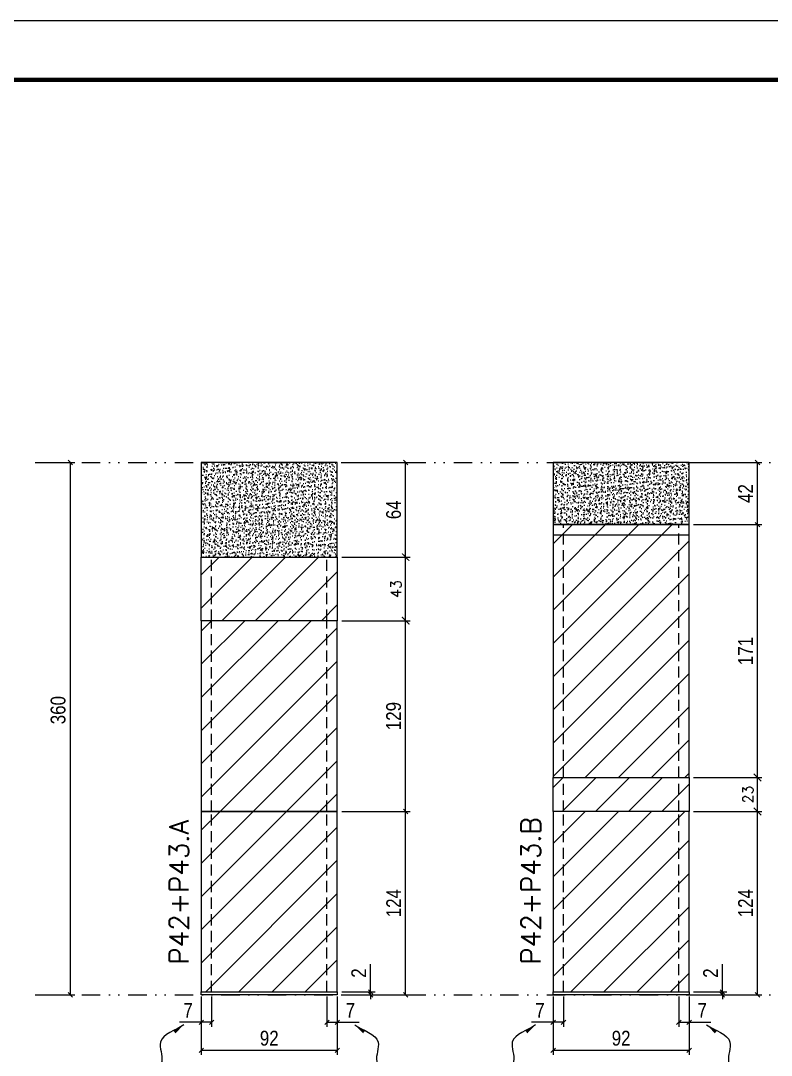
# Model space of a CAD drawing. Extents: x 2949 to 9203, y -16089 to 12527.
# Drawn here: x 6608 to 7116, y 8381 to 9081 of the extents above; entities that cross this region are included whole.
import ezdxf

# ---------------------------------------------------------------- set-up
doc = ezdxf.new("R2010")
doc.units = 0
for name, pattern in [('DASHED', [0.75, 0.5, -0.25]), ('DIVIDE2', [0.625, 0.25, -0.125, 0, -0.125, 0, -0.125]), ('HIDDEN', [0.375, 0.25, -0.125])]:
    doc.linetypes.add(name, pattern=pattern)
for name, color, linetype in [('COTA', 241, 'Continuous'), ('cotas', 4, 'Continuous'), ('Nível', 160, 'Continuous'), ('Painéis', 200, 'Continuous'), ('SARR_2.2x7', 40, 'Continuous'), ('Sarrafo de Pressão', 42, 'HIDDEN')]:
    doc.layers.add(name, color=color, linetype=linetype)
for name, color, linetype, lineweight in [('Folhas', 255, 'Continuous', 9), ('Hachura', 251, 'Continuous', 9), ('SARRAFO DE PRESSAO', 251, 'DASHED', 9), ('Texto Seção', 7, 'Continuous', 15)]:
    doc.layers.add(name, color=color, linetype=linetype, lineweight=lineweight)
doc.styles.add('COTA TECNICA', font='techl___.ttf', dxfattribs={"height": 10})
doc.styles.add('COTA TECNICA-50', font='techl___.ttf', dxfattribs={"height": 10})
doc.styles.add('REGUA-120', font='ROMANS.shx', dxfattribs={"height": 15})
doc.styles.add('ROMANS', font='romans.shx')
doc.styles.get("Standard").update_dxf_attribs({"font": 'arial.ttf'})
doc.dimstyles.new('COTA PAINEL-50', dxfattribs={"dimtxt": 10, "dimasz": 3, "dimexe": 3, "dimexo": 3, "dimgap": 3, "dimtad": 1, "dimdec": 1, "dimzin": 12, "dimdsep": 46, "dimtxsty": 'COTA TECNICA-50', "dimblk1": 'OBLIQUE', "dimblk2": 'OBLIQUE', "dimsah": 1, "dimcen": 0.9, "dimclrd": 4, "dimclre": 4, "dimclrt": 240, "dimadec": 1, "dimazin": 3, "dimtfac": 1, "dimtdec": 1, "dimtmove": 0, "dimatfit": 3, "dimfxl": 1, "dimtolj": 1, "dimtzin": 12, "dimarcsym": 0})
doc.dimstyles.new('Cota Paínel', dxfattribs={"dimtxt": 7, "dimasz": 5, "dimexe": 3, "dimexo": 3, "dimgap": 3, "dimtad": 1, "dimdec": 1, "dimzin": 12, "dimdsep": 46, "dimtxsty": 'ROMANS', "dimblk": 'ARCHTICK', "dimcen": 0, "dimclrd": 4, "dimclre": 4, "dimclrt": 1, "dimadec": 1, "dimazin": 3, "dimtfac": 1, "dimtdec": 1, "dimtmove": 0, "dimatfit": 3, "dimldrblk": 'OBLIQUE', "dimfxl": 1, "dimtolj": 1, "dimtzin": 12, "dimarcsym": 0})
doc.dimstyles.new('PAINEL', dxfattribs={"dimtxt": 10, "dimasz": 3, "dimexe": 3, "dimexo": 3, "dimgap": 3, "dimtad": 1, "dimdec": 1, "dimzin": 12, "dimdsep": 46, "dimtxsty": 'COTA TECNICA', "dimblk1": 'OBLIQUE', "dimblk2": 'OBLIQUE', "dimsah": 1, "dimcen": 0.9, "dimclrd": 4, "dimclre": 4, "dimclrt": 240, "dimadec": 1, "dimazin": 3, "dimtfac": 1, "dimtdec": 1, "dimtmove": 0, "dimatfit": 3, "dimfxl": 1, "dimtolj": 1, "dimtzin": 12, "dimarcsym": 0})
doc.dimstyles.get("Standard").update_dxf_attribs({"dimtxt": 0.18, "dimasz": 0.18, "dimexe": 0.18, "dimexo": 0.0625, "dimgap": 0.09, "dimtad": 0, "dimtih": 1, "dimtoh": 1, "dimdec": 4, "dimzin": 0, "dimdsep": 46, "dimtxsty": 'Standard', "dimcen": 0.09, "dimadec": 0, "dimazin": 0, "dimtfac": 1, "dimtdec": 4, "dimtofl": 0, "dimtmove": 0, "dimatfit": 3, "dimfxl": 1, "dimtolj": 1, "dimtzin": 0, "dimarcsym": 0})
pattern_1 = [(45, (-126060.691, -22713.47), (-11.2253202, 11.2253202), [])]

# ---------------------------------------------------------------- blocks, each defined once
blk = doc.blocks.new('9999999999')
at = {"layer": 'Folhas'}
blk.add_lwpolyline([(98138.98, 34190.21), (99623.98, 34190.21), (99623.98, 35240.21), (98138.98, 35240.21)], close=True, dxfattribs=at)
at = {"layer": 'Folhas', "color": 30, "const_width": 3}
blk.add_lwpolyline([(98213.98, 34230.21), (99583.98, 34230.21), (99583.98, 35200.21), (98213.98, 35200.21)], close=True, dxfattribs=at)
blk = doc.blocks.new('_Oblique')
at = {"color": 0, "linetype": 'ByBlock', "lineweight": -2}
blk.add_line((-0.5, -0.5), (0.5, 0.5), dxfattribs=at)
blk = doc.blocks.new('*D3553')
at = {"layer": 'cotas', "color": 4, "linetype": 'ByBlock', "lineweight": -2, "transparency": 16777216}
for p, q in [((6621.28, 8782.29), (6645, 8782.29)), ((6642, 8782.29), (6642, 8422.29)), ((6621.28, 8422.29), (6645, 8422.29))]:
    blk.add_line(p, q, dxfattribs=at)
at = {"layer": 'Defpoints', "color": 0, "linetype": 'ByBlock', "transparency": 16777216}
for p in [(6618.28, 8782.29), (6618.28, 8422.29), (6642, 8422.29)]:
    blk.add_point(p, dxfattribs=at)
at = {"layer": 'cotas', "color": 4, "linetype": 'ByBlock', "lineweight": -2, "transparency": 16777216, "xscale": 3, "yscale": 3, "zscale": 3}
for p, rotation in [((6642, 8782.29), 90), ((6642, 8422.29), 270)]:
    blk.add_blockref('_Oblique', p, dxfattribs=dict(at, rotation=rotation))
at = {"layer": 'cotas', "color": 240, "linetype": 'ByBlock', "transparency": 16777216, "insert": (6633.78, 8614.82), "char_height": 10, "attachment_point": 5, "rotation": 90, "style": 'COTA TECNICA'}
blk.add_mtext('\\A1;360', dxfattribs=at)
blk = doc.blocks.new('*D3539')
at = {"layer": 'COTA', "color": 4, "lineweight": -2, "transparency": 16777216}
for p, q in [((6730.58, 8421.29), (6730.58, 8381.84)), ((6822.58, 8421.29), (6822.58, 8381.84)), ((6730.58, 8384.84), (6822.58, 8384.84))]:
    blk.add_line(p, q, dxfattribs=at)
at = {"layer": 'Defpoints', "color": 0, "transparency": 16777216}
for p in [(6730.58, 8424.29), (6822.58, 8424.29), (6822.58, 8384.84)]:
    blk.add_point(p, dxfattribs=at)
at = {"layer": 'COTA', "color": 4, "lineweight": -2, "transparency": 16777216, "xscale": 3, "yscale": 3, "zscale": 3, "rotation": 180}
blk.add_blockref('_Oblique', (6730.58, 8384.84), dxfattribs=at)
at = {"layer": 'COTA', "color": 4, "lineweight": -2, "transparency": 16777216, "xscale": 3, "yscale": 3, "zscale": 3}
blk.add_blockref('_Oblique', (6822.58, 8384.84), dxfattribs=at)
at = {"layer": 'COTA', "color": 240, "transparency": 16777216, "insert": (6776.58, 8392.93), "char_height": 10, "attachment_point": 5, "style": 'COTA TECNICA'}
blk.add_mtext('\\A1;92', dxfattribs=at)
blk = doc.blocks.new('*D3540')
at = {"layer": 'COTA', "color": 4, "lineweight": -2, "transparency": 16777216}
for p, q in [((6825.58, 8782.29), (6871.82, 8782.29)), ((6868.82, 8718.29), (6868.82, 8782.29)), ((6825.58, 8718.29), (6871.82, 8718.29))]:
    blk.add_line(p, q, dxfattribs=at)
at = {"layer": 'Defpoints', "color": 0, "transparency": 16777216}
for p in [(6822.58, 8782.29), (6868.82, 8782.29), (6822.58, 8718.29)]:
    blk.add_point(p, dxfattribs=at)
at = {"layer": 'COTA', "color": 4, "lineweight": -2, "transparency": 16777216, "xscale": 3, "yscale": 3, "zscale": 3}
for p, rotation in [((6868.82, 8782.29), 90), ((6868.82, 8718.29), 270)]:
    blk.add_blockref('_Oblique', p, dxfattribs=dict(at, rotation=rotation))
at = {"layer": 'COTA', "color": 240, "transparency": 16777216, "insert": (6860.72, 8750.29), "char_height": 10, "attachment_point": 5, "rotation": 90, "style": 'COTA TECNICA'}
blk.add_mtext('\\A1;64', dxfattribs=at)
blk = doc.blocks.new('*D3541')
at = {"layer": 'COTA', "color": 4, "lineweight": -2, "transparency": 16777216}
for p, q in [((6730.58, 8419.29), (6730.58, 8400.78)), ((6737.58, 8421.29), (6737.58, 8400.78)), ((6730.58, 8403.78), (6715.85, 8403.78)), ((6737.58, 8403.78), (6730.58, 8403.78))]:
    blk.add_line(p, q, dxfattribs=at)
at = {"layer": 'Defpoints', "color": 0, "transparency": 16777216}
for p in [(6737.58, 8424.29), (6730.58, 8422.29), (6730.58, 8403.78)]:
    blk.add_point(p, dxfattribs=at)
at = {"layer": 'COTA', "color": 4, "lineweight": -2, "transparency": 16777216, "xscale": 3, "yscale": 3, "zscale": 3, "rotation": 180}
blk.add_blockref('_Oblique', (6730.58, 8403.78), dxfattribs=at)
at = {"layer": 'COTA', "color": 4, "lineweight": -2, "transparency": 16777216, "xscale": 3, "yscale": 3, "zscale": 3}
blk.add_blockref('_Oblique', (6737.58, 8403.78), dxfattribs=at)
at = {"layer": 'COTA', "color": 240, "transparency": 16777216, "insert": (6721.71, 8411.86), "char_height": 10, "attachment_point": 5, "style": 'COTA TECNICA-50'}
blk.add_mtext('\\A1;7', dxfattribs=at)
blk = doc.blocks.new('*D3542')
at = {"layer": 'COTA', "color": 4, "lineweight": -2, "transparency": 16777216}
for p, q in [((6815.58, 8421.29), (6815.58, 8400.78)), ((6822.58, 8419.29), (6822.58, 8400.78)), ((6815.58, 8403.78), (6822.58, 8403.78)), ((6822.58, 8403.78), (6837.31, 8403.78))]:
    blk.add_line(p, q, dxfattribs=at)
at = {"layer": 'Defpoints', "color": 0, "transparency": 16777216}
for p in [(6815.58, 8424.29), (6822.58, 8422.29), (6822.58, 8403.78)]:
    blk.add_point(p, dxfattribs=at)
at = {"layer": 'COTA', "color": 4, "lineweight": -2, "transparency": 16777216, "xscale": 3, "yscale": 3, "zscale": 3, "rotation": 180}
blk.add_blockref('_Oblique', (6815.58, 8403.78), dxfattribs=at)
at = {"layer": 'COTA', "color": 4, "lineweight": -2, "transparency": 16777216, "xscale": 3, "yscale": 3, "zscale": 3}
blk.add_blockref('_Oblique', (6822.58, 8403.78), dxfattribs=at)
at = {"layer": 'COTA', "color": 240, "transparency": 16777216, "insert": (6831.44, 8411.86), "char_height": 10, "attachment_point": 5, "style": 'COTA TECNICA-50'}
blk.add_mtext('\\A1;7', dxfattribs=at)
blk = doc.blocks.new('*D3543')
at = {"layer": 'COTA', "color": 4, "lineweight": -2, "transparency": 16777216}
for p, q in [((6825.58, 8546.29), (6871.82, 8546.29)), ((6868.82, 8422.29), (6868.82, 8546.29)), ((6825.58, 8422.29), (6871.82, 8422.29))]:
    blk.add_line(p, q, dxfattribs=at)
at = {"layer": 'Defpoints', "color": 0, "transparency": 16777216}
for p in [(6822.58, 8546.29), (6868.82, 8546.29), (6822.58, 8422.29)]:
    blk.add_point(p, dxfattribs=at)
at = {"layer": 'COTA', "color": 4, "lineweight": -2, "transparency": 16777216, "xscale": 3, "yscale": 3, "zscale": 3}
for p, rotation in [((6868.82, 8546.29), 90), ((6868.82, 8422.29), 270)]:
    blk.add_blockref('_Oblique', p, dxfattribs=dict(at, rotation=rotation))
at = {"layer": 'COTA', "color": 240, "transparency": 16777216, "insert": (6860.75, 8484.29), "char_height": 10, "attachment_point": 5, "rotation": 90, "style": 'COTA TECNICA-50'}
blk.add_mtext('\\A1;124', dxfattribs=at)
blk = doc.blocks.new('*D3544')
at = {"layer": 'COTA', "color": 4, "lineweight": -2, "transparency": 16777216}
for p, q in [((6845.11, 8424.29), (6845.11, 8443.09)), ((6825.58, 8424.29), (6848.11, 8424.29)), ((6845.11, 8422.29), (6845.11, 8424.29)), ((6825.58, 8422.29), (6848.11, 8422.29)), ((6845.11, 8422.29), (6845.11, 8419.29))]:
    blk.add_line(p, q, dxfattribs=at)
at = {"layer": 'Defpoints', "color": 0, "transparency": 16777216}
for p in [(6822.58, 8424.29), (6822.58, 8422.29), (6845.11, 8422.29)]:
    blk.add_point(p, dxfattribs=at)
at = {"layer": 'COTA', "color": 4, "lineweight": -2, "transparency": 16777216, "xscale": 3, "yscale": 3, "zscale": 3}
for p, rotation in [((6845.11, 8424.29), 270), ((6845.11, 8422.29), 90)]:
    blk.add_blockref('_Oblique', p, dxfattribs=dict(at, rotation=rotation))
at = {"layer": 'COTA', "color": 240, "transparency": 16777216, "insert": (6837.11, 8437.04), "char_height": 10, "attachment_point": 5, "rotation": 90, "style": 'COTA TECNICA-50'}
blk.add_mtext('\\A1;2', dxfattribs=at)
blk = doc.blocks.new('*D3560')
at = {"layer": 'COTA', "color": 4, "linetype": 'ByBlock', "lineweight": -2, "transparency": 16777216}
for p, q in [((6825.58, 8675.29), (6871.82, 8675.29)), ((6868.82, 8546.29), (6868.82, 8675.29)), ((6825.58, 8546.29), (6871.82, 8546.29))]:
    blk.add_line(p, q, dxfattribs=at)
at = {"layer": 'Defpoints', "color": 0, "linetype": 'ByBlock', "transparency": 16777216}
for p in [(6822.58, 8675.29), (6868.82, 8675.29), (6822.58, 8546.29)]:
    blk.add_point(p, dxfattribs=at)
at = {"layer": 'COTA', "color": 4, "linetype": 'ByBlock', "lineweight": -2, "transparency": 16777216, "xscale": 3, "yscale": 3, "zscale": 3}
for p, rotation in [((6868.82, 8675.29), 90), ((6868.82, 8546.29), 270)]:
    blk.add_blockref('_Oblique', p, dxfattribs=dict(at, rotation=rotation))
at = {"layer": 'COTA', "color": 240, "linetype": 'ByBlock', "transparency": 16777216, "insert": (6860.73, 8610.79), "char_height": 10, "attachment_point": 5, "rotation": 90, "style": 'COTA TECNICA'}
blk.add_mtext('\\A1;129', dxfattribs=at)
blk = doc.blocks.new('*D3545')
at = {"layer": 'COTA', "color": 4, "lineweight": -2, "transparency": 16777216}
for p, q in [((6968.59, 8421.29), (6968.59, 8381.84)), ((7060.59, 8421.29), (7060.59, 8381.84)), ((6968.59, 8384.84), (7060.59, 8384.84))]:
    blk.add_line(p, q, dxfattribs=at)
at = {"layer": 'Defpoints', "color": 0, "transparency": 16777216}
for p in [(6968.59, 8424.29), (7060.59, 8424.29), (7060.59, 8384.84)]:
    blk.add_point(p, dxfattribs=at)
at = {"layer": 'COTA', "color": 4, "lineweight": -2, "transparency": 16777216, "xscale": 3, "yscale": 3, "zscale": 3, "rotation": 180}
blk.add_blockref('_Oblique', (6968.59, 8384.84), dxfattribs=at)
at = {"layer": 'COTA', "color": 4, "lineweight": -2, "transparency": 16777216, "xscale": 3, "yscale": 3, "zscale": 3}
blk.add_blockref('_Oblique', (7060.59, 8384.84), dxfattribs=at)
at = {"layer": 'COTA', "color": 240, "transparency": 16777216, "insert": (7014.59, 8392.93), "char_height": 10, "attachment_point": 5, "style": 'COTA TECNICA'}
blk.add_mtext('\\A1;92', dxfattribs=at)
blk = doc.blocks.new('*D3546')
at = {"layer": 'COTA', "color": 4, "lineweight": -2, "transparency": 16777216}
for p, q in [((7063.59, 8782.29), (7109.83, 8782.29)), ((7106.83, 8740.29), (7106.83, 8782.29)), ((7063.59, 8740.29), (7109.83, 8740.29))]:
    blk.add_line(p, q, dxfattribs=at)
at = {"layer": 'Defpoints', "color": 0, "transparency": 16777216}
for p in [(7060.59, 8782.29), (7106.83, 8782.29), (7060.59, 8740.29)]:
    blk.add_point(p, dxfattribs=at)
at = {"layer": 'COTA', "color": 4, "lineweight": -2, "transparency": 16777216, "xscale": 3, "yscale": 3, "zscale": 3}
for p, rotation in [((7106.83, 8782.29), 90), ((7106.83, 8740.29), 270)]:
    blk.add_blockref('_Oblique', p, dxfattribs=dict(at, rotation=rotation))
at = {"layer": 'COTA', "color": 240, "transparency": 16777216, "insert": (7098.75, 8761.29), "char_height": 10, "attachment_point": 5, "rotation": 90, "style": 'COTA TECNICA'}
blk.add_mtext('\\A1;42', dxfattribs=at)
blk = doc.blocks.new('*D3547')
at = {"layer": 'COTA', "color": 4, "lineweight": -2, "transparency": 16777216}
for p, q in [((6968.59, 8419.29), (6968.59, 8400.78)), ((6975.59, 8421.29), (6975.59, 8400.78)), ((6968.59, 8403.78), (6953.86, 8403.78)), ((6975.59, 8403.78), (6968.59, 8403.78))]:
    blk.add_line(p, q, dxfattribs=at)
at = {"layer": 'Defpoints', "color": 0, "transparency": 16777216}
for p in [(6975.59, 8424.29), (6968.59, 8422.29), (6968.59, 8403.78)]:
    blk.add_point(p, dxfattribs=at)
at = {"layer": 'COTA', "color": 4, "lineweight": -2, "transparency": 16777216, "xscale": 3, "yscale": 3, "zscale": 3, "rotation": 180}
blk.add_blockref('_Oblique', (6968.59, 8403.78), dxfattribs=at)
at = {"layer": 'COTA', "color": 4, "lineweight": -2, "transparency": 16777216, "xscale": 3, "yscale": 3, "zscale": 3}
blk.add_blockref('_Oblique', (6975.59, 8403.78), dxfattribs=at)
at = {"layer": 'COTA', "color": 240, "transparency": 16777216, "insert": (6959.72, 8411.86), "char_height": 10, "attachment_point": 5, "style": 'COTA TECNICA-50'}
blk.add_mtext('\\A1;7', dxfattribs=at)
blk = doc.blocks.new('*D3548')
at = {"layer": 'COTA', "color": 4, "lineweight": -2, "transparency": 16777216}
for p, q in [((7053.59, 8421.29), (7053.59, 8400.78)), ((7060.59, 8419.29), (7060.59, 8400.78)), ((7053.59, 8403.78), (7060.59, 8403.78)), ((7060.59, 8403.78), (7075.32, 8403.78))]:
    blk.add_line(p, q, dxfattribs=at)
at = {"layer": 'Defpoints', "color": 0, "transparency": 16777216}
for p in [(7053.59, 8424.29), (7060.59, 8422.29), (7060.59, 8403.78)]:
    blk.add_point(p, dxfattribs=at)
at = {"layer": 'COTA', "color": 4, "lineweight": -2, "transparency": 16777216, "xscale": 3, "yscale": 3, "zscale": 3, "rotation": 180}
blk.add_blockref('_Oblique', (7053.59, 8403.78), dxfattribs=at)
at = {"layer": 'COTA', "color": 4, "lineweight": -2, "transparency": 16777216, "xscale": 3, "yscale": 3, "zscale": 3}
blk.add_blockref('_Oblique', (7060.59, 8403.78), dxfattribs=at)
at = {"layer": 'COTA', "color": 240, "transparency": 16777216, "insert": (7069.45, 8411.86), "char_height": 10, "attachment_point": 5, "style": 'COTA TECNICA-50'}
blk.add_mtext('\\A1;7', dxfattribs=at)
blk = doc.blocks.new('*D3549')
at = {"layer": 'COTA', "color": 4, "lineweight": -2, "transparency": 16777216}
for p, q in [((7063.59, 8546.29), (7109.83, 8546.29)), ((7106.83, 8422.29), (7106.83, 8546.29)), ((7063.59, 8422.29), (7109.83, 8422.29))]:
    blk.add_line(p, q, dxfattribs=at)
at = {"layer": 'Defpoints', "color": 0, "transparency": 16777216}
for p in [(7060.59, 8546.29), (7106.83, 8546.29), (7060.59, 8422.29)]:
    blk.add_point(p, dxfattribs=at)
at = {"layer": 'COTA', "color": 4, "lineweight": -2, "transparency": 16777216, "xscale": 3, "yscale": 3, "zscale": 3}
for p, rotation in [((7106.83, 8546.29), 90), ((7106.83, 8422.29), 270)]:
    blk.add_blockref('_Oblique', p, dxfattribs=dict(at, rotation=rotation))
at = {"layer": 'COTA', "color": 240, "transparency": 16777216, "insert": (7098.75, 8484.29), "char_height": 10, "attachment_point": 5, "rotation": 90, "style": 'COTA TECNICA-50'}
blk.add_mtext('\\A1;124', dxfattribs=at)
blk = doc.blocks.new('*D3550')
at = {"layer": 'COTA', "color": 4, "lineweight": -2, "transparency": 16777216}
for p, q in [((7083.11, 8424.29), (7083.11, 8443.09)), ((7063.59, 8424.29), (7086.11, 8424.29)), ((7083.11, 8422.29), (7083.11, 8424.29)), ((7063.59, 8422.29), (7086.11, 8422.29)), ((7083.11, 8422.29), (7083.11, 8419.29))]:
    blk.add_line(p, q, dxfattribs=at)
at = {"layer": 'Defpoints', "color": 0, "transparency": 16777216}
for p in [(7060.59, 8424.29), (7060.59, 8422.29), (7083.11, 8422.29)]:
    blk.add_point(p, dxfattribs=at)
at = {"layer": 'COTA', "color": 4, "lineweight": -2, "transparency": 16777216, "xscale": 3, "yscale": 3, "zscale": 3}
for p, rotation in [((7083.11, 8424.29), 270), ((7083.11, 8422.29), 90)]:
    blk.add_blockref('_Oblique', p, dxfattribs=dict(at, rotation=rotation))
at = {"layer": 'COTA', "color": 240, "transparency": 16777216, "insert": (7075.11, 8437.04), "char_height": 10, "attachment_point": 5, "rotation": 90, "style": 'COTA TECNICA-50'}
blk.add_mtext('\\A1;2', dxfattribs=at)
blk = doc.blocks.new('*D3561')
at = {"layer": 'COTA', "color": 4, "linetype": 'ByBlock', "lineweight": -2, "transparency": 16777216}
for p, q in [((7063.59, 8740.29), (7109.83, 8740.29)), ((7106.83, 8569.29), (7106.83, 8740.29)), ((7063.59, 8569.29), (7109.83, 8569.29))]:
    blk.add_line(p, q, dxfattribs=at)
at = {"layer": 'Defpoints', "color": 0, "linetype": 'ByBlock', "transparency": 16777216}
for p in [(7060.59, 8740.29), (7106.83, 8740.29), (7060.59, 8569.29)]:
    blk.add_point(p, dxfattribs=at)
at = {"layer": 'COTA', "color": 4, "linetype": 'ByBlock', "lineweight": -2, "transparency": 16777216, "xscale": 3, "yscale": 3, "zscale": 3}
for p, rotation in [((7106.83, 8740.29), 90), ((7106.83, 8569.29), 270)]:
    blk.add_blockref('_Oblique', p, dxfattribs=dict(at, rotation=rotation))
at = {"layer": 'COTA', "color": 240, "linetype": 'ByBlock', "transparency": 16777216, "insert": (7098.75, 8654.79), "char_height": 10, "attachment_point": 5, "rotation": 90, "style": 'COTA TECNICA'}
blk.add_mtext('\\A1;171', dxfattribs=at)
blk = doc.blocks.new('_ArchTick')
at = {"color": 0, "linetype": 'ByBlock', "const_width": 0.15}
blk.add_lwpolyline([(-0.5, -0.5), (0.5, 0.5)], dxfattribs=at)
blk = doc.blocks.new('*D3562')
at = {"layer": 'COTA', "color": 4, "lineweight": -2, "transparency": 16777216}
for p, q in [((6825.58, 8718.29), (6871.82, 8718.29)), ((6868.82, 8675.29), (6868.82, 8718.29)), ((6825.58, 8675.29), (6871.82, 8675.29))]:
    blk.add_line(p, q, dxfattribs=at)
at = {"layer": 'Defpoints', "color": 0, "transparency": 16777216}
for p in [(6822.58, 8718.29), (6868.82, 8718.29), (6822.58, 8675.29)]:
    blk.add_point(p, dxfattribs=at)
at = {"layer": 'COTA', "color": 4, "lineweight": -2, "transparency": 16777216, "xscale": 5, "yscale": 5, "zscale": 5}
for p, rotation in [((6868.82, 8718.29), 90), ((6868.82, 8675.29), 270)]:
    blk.add_blockref('_ArchTick', p, dxfattribs=dict(at, rotation=rotation))
at = {"layer": 'COTA', "color": 1, "transparency": 16777216, "insert": (6862.32, 8696.79), "char_height": 7, "attachment_point": 5, "rotation": 90, "style": 'ROMANS'}
blk.add_mtext('\\A1;43', dxfattribs=at)
blk = doc.blocks.new('*D3551')
at = {"layer": 'COTA', "color": 4, "lineweight": -2, "transparency": 16777216}
for p, q in [((7063.59, 8569.29), (7109.83, 8569.29)), ((7106.83, 8546.29), (7106.83, 8569.29)), ((7063.59, 8546.29), (7109.83, 8546.29))]:
    blk.add_line(p, q, dxfattribs=at)
at = {"layer": 'Defpoints', "color": 0, "transparency": 16777216}
for p in [(7060.59, 8569.29), (7106.83, 8569.29), (7060.59, 8546.29)]:
    blk.add_point(p, dxfattribs=at)
at = {"layer": 'COTA', "color": 4, "lineweight": -2, "transparency": 16777216, "xscale": 5, "yscale": 5, "zscale": 5}
for p, rotation in [((7106.83, 8569.29), 90), ((7106.83, 8546.29), 270)]:
    blk.add_blockref('_ArchTick', p, dxfattribs=dict(at, rotation=rotation))
at = {"layer": 'COTA', "color": 1, "transparency": 16777216, "insert": (7100.33, 8557.79), "char_height": 7, "attachment_point": 5, "rotation": 90, "style": 'ROMANS'}
blk.add_mtext('\\A1;23', dxfattribs=at)

msp = doc.modelspace()

# ---------------------------------------------------------------- hatches: boundary and pattern name
at = {"layer": 'COTA', "linetype": 'ByBlock'}
h = msp.add_hatch(dxfattribs=at)
h.set_pattern_fill('AR-CONC', color=256, scale=0.03)
h.paths.add_polyline_path([(6822.58, 8782.29), (6730.58, 8782.29), (6730.58, 8718.29), (6822.58, 8718.29)])
h = msp.add_hatch(dxfattribs=at)
h.set_pattern_fill('AR-CONC', color=256, scale=0.03)
h.paths.add_polyline_path([(7060.59, 8782.29), (6968.59, 8782.29), (6968.59, 8740.29), (7060.59, 8740.29)])
at = {"layer": 'Hachura', "linetype": 'ByBlock'}
h = msp.add_hatch(dxfattribs=at)
h.set_pattern_fill('ANSI31', color=256, scale=5)
h.set_pattern_definition([(45, (-126060.691, -22690.47), (-11.2253202, 11.2253202), [])])
h.paths.add_polyline_path([(6968.59, 8569.29), (7060.59, 8569.29), (7060.59, 8740.29), (6968.59, 8740.29)])
at = {"layer": 'Hachura'}
h = msp.add_hatch(dxfattribs=at)
h.set_pattern_fill('ANSI31', color=256, scale=5)
h.paths.add_polyline_path([(6822.58, 8718.29), (6730.58, 8718.29), (6730.58, 8675.29), (6822.58, 8675.29)])
at = {"layer": 'Hachura', "linetype": 'ByBlock'}
h = msp.add_hatch(dxfattribs=at)
h.set_pattern_fill('ANSI31', color=256, scale=5)
h.set_pattern_definition(pattern_1)
h.paths.add_polyline_path([(6822.58, 8675.29), (6730.58, 8675.29), (6730.58, 8546.29), (6822.58, 8546.29)])
at = {"layer": 'Hachura'}
h = msp.add_hatch(dxfattribs=at)
h.set_pattern_fill('ANSI31', color=256, scale=5)
h.paths.add_polyline_path([(7060.59, 8569.29), (6968.59, 8569.29), (6968.59, 8546.29), (7060.59, 8546.29)])
at = {"layer": 'Hachura', "linetype": 'ByBlock'}
h = msp.add_hatch(dxfattribs=at)
h.set_pattern_fill('ANSI31', color=256, scale=5)
h.set_pattern_definition(pattern_1)
h.paths.add_polyline_path([(6822.58, 8546.29), (6730.58, 8546.29), (6730.58, 8424.29), (6822.58, 8424.29)])
h = msp.add_hatch(dxfattribs=at)
h.set_pattern_fill('ANSI31', color=256, scale=5)
h.set_pattern_definition(pattern_1)
h.paths.add_polyline_path([(7060.59, 8546.29), (6968.59, 8546.29), (6968.59, 8424.29), (7060.59, 8424.29)])

# ---------------------------------------------------------------- linework, layer by layer
at = {"layer": 'COTA', "linetype": 'ByBlock'}
for points in [[(6730.58, 8718.29), (6822.58, 8718.29), (6822.58, 8782.29), (6730.58, 8782.29)], [(6968.59, 8740.29), (7060.59, 8740.29), (7060.59, 8782.29), (6968.59, 8782.29)]]:
    msp.add_lwpolyline(points, close=True, dxfattribs=at)
at = {"layer": 'Nível', "color": 4, "linetype": 'DIVIDE2', "ltscale": 50}
for p, q in [((6618.28, 8782.29), (7577.53, 8782.29)), ((6618.28, 8422.29), (7577.53, 8422.29))]:
    msp.add_line(p, q, dxfattribs=at)
at = {"layer": 'Painéis'}
for points in [[(6968.59, 8569.29), (7060.59, 8569.29), (7060.59, 8740.29), (6968.59, 8740.29)], [(6730.58, 8718.29), (6822.58, 8718.29), (6822.58, 8675.29), (6730.58, 8675.29)], [(6730.58, 8546.29), (6822.58, 8546.29), (6822.58, 8675.29), (6730.58, 8675.29)], [(6968.59, 8569.29), (7060.59, 8569.29), (7060.59, 8546.29), (6968.59, 8546.29)], [(6730.58, 8424.29), (6822.58, 8424.29), (6822.58, 8546.29), (6730.58, 8546.29)], [(6968.59, 8424.29), (7060.59, 8424.29), (7060.59, 8546.29), (6968.59, 8546.29)], [(6730.58, 8424.29), (6822.58, 8424.29), (6822.58, 8422.29), (6730.58, 8422.29)], [(6968.59, 8424.29), (7060.59, 8424.29), (7060.59, 8422.29), (6968.59, 8422.29)]]:
    msp.add_lwpolyline(points, close=True, dxfattribs=at)
at = {"layer": 'SARR_2.2x7'}
msp.add_line((6968.59, 8733.29), (7060.59, 8733.29), dxfattribs=at)
at = {"layer": 'Sarrafo de Pressão', "ltscale": 30}
for p, q in [((6975.59, 8569.29), (6975.59, 8740.29)), ((7053.59, 8569.29), (7053.59, 8740.29)), ((6737.58, 8675.29), (6737.58, 8718.29)), ((6815.58, 8675.29), (6815.58, 8718.29)), ((6737.58, 8546.29), (6737.58, 8675.29)), ((6815.58, 8546.29), (6815.58, 8675.29)), ((6975.59, 8546.29), (6975.59, 8569.29)), ((7053.59, 8546.29), (7053.59, 8569.29)), ((6737.58, 8424.29), (6737.58, 8546.29)), ((6815.58, 8424.29), (6815.58, 8546.29)), ((6975.59, 8424.29), (6975.59, 8546.29)), ((7053.59, 8424.29), (7053.59, 8546.29))]:
    msp.add_line(p, q, dxfattribs=at)

# ---------------------------------------------------------------- block references
at = {"layer": 'SARRAFO DE PRESSAO', "color": 6, "linetype": 'ByBlock'}
msp.add_blockref('9999999999', (-92006.44, -26159.2), dxfattribs=at)

# ---------------------------------------------------------------- texts
at = {"layer": 'Texto Seção', "char_height": 13, "width": 285.3299, "attachment_point": 7, "rotation": 90, "style": 'REGUA-120'}
for s, insert in [('P42+P43.A', (6722.03, 8442.76)), ('P42+P43.B', (6960.04, 8442.76))]:
    msp.add_mtext(s, dxfattribs=dict(at, insert=insert))

# ---------------------------------------------------------------- dimensions: what is measured, and where the dimension line sits
at = {"layer": 'COTA'}
for base, p1, p2, picture, middle in [((6868.82, 8782.29), (6822.58, 8718.29), (6822.58, 8782.29), '*D3540', (6868.82, 8750.29)), ((7106.83, 8782.29), (7060.59, 8740.29), (7060.59, 8782.29), '*D3546', (7106.83, 8761.29))]:
    dim = msp.add_linear_dim(base=base, p1=p1, p2=p2, angle=90, dimstyle='PAINEL', override={"dimarcsym": 2}, dxfattribs=at)
    dim.commit()
    dim.dimension.update_dxf_attribs({"geometry": picture, "text_midpoint": middle, "dimtype": 160})
at = {"layer": 'COTA', "linetype": 'ByBlock'}
for base, p1, p2, picture, middle in [((7106.83, 8740.29), (7060.59, 8569.29), (7060.59, 8740.29), '*D3561', (7098.75, 8654.79)), ((6868.82, 8675.29), (6822.58, 8546.29), (6822.58, 8675.29), '*D3560', (6860.73, 8610.79))]:
    dim = msp.add_linear_dim(base=base, p1=p1, p2=p2, angle=90, dimstyle='PAINEL', dxfattribs=at)
    dim.commit()
    dim.dimension.update_dxf_attribs({"geometry": picture, "text_midpoint": middle})
at = {"layer": 'COTA'}
for base, p1, p2, angle, dimstyle, picture, middle in [((6868.82, 8718.29), (6822.58, 8675.29), (6822.58, 8718.29), 90, 'Cota Paínel', '*D3562', (6862.32, 8696.79)), ((7106.83, 8569.29), (7060.59, 8546.29), (7060.59, 8569.29), 90, 'Cota Paínel', '*D3551', (7100.33, 8557.79)), ((6868.82, 8546.29), (6822.58, 8422.29), (6822.58, 8546.29), 90, 'COTA PAINEL-50', '*D3543', (6860.75, 8484.29)), ((7106.83, 8546.29), (7060.59, 8422.29), (7060.59, 8546.29), 90, 'COTA PAINEL-50', '*D3549', (7098.75, 8484.29)), ((6730.58, 8403.78), (6737.58, 8424.29), (6730.58, 8422.29), 180, 'COTA PAINEL-50', '*D3541', (6721.71, 8411.86)), ((6968.59, 8403.78), (6975.59, 8424.29), (6968.59, 8422.29), 180, 'COTA PAINEL-50', '*D3547', (6959.72, 8411.86))]:
    dim = msp.add_linear_dim(base=base, p1=p1, p2=p2, angle=angle, dimstyle=dimstyle, dxfattribs=at)
    dim.commit()
    dim.dimension.update_dxf_attribs({"geometry": picture, "text_midpoint": middle})
for base, p1, p2, picture, middle in [((6845.11, 8422.29), (6822.58, 8424.29), (6822.58, 8422.29), '*D3544', (6845.11, 8437.04)), ((7083.11, 8422.29), (7060.59, 8424.29), (7060.59, 8422.29), '*D3550', (7083.11, 8437.04))]:
    dim = msp.add_linear_dim(base=base, p1=p1, p2=p2, angle=90, dimstyle='COTA PAINEL-50', dxfattribs=at)
    dim.commit()
    dim.dimension.update_dxf_attribs({"geometry": picture, "text_midpoint": middle, "dimtype": 160})
for base, p1, p2, picture, middle in [((6822.58, 8384.84), (6730.58, 8424.29), (6822.58, 8424.29), '*D3539', (6776.58, 8392.93)), ((7060.59, 8384.84), (6968.59, 8424.29), (7060.59, 8424.29), '*D3545', (7014.59, 8392.93))]:
    dim = msp.add_linear_dim(base=base, p1=p1, p2=p2, dimstyle='PAINEL', override={"dimarcsym": 2}, dxfattribs=at)
    dim.commit()
    dim.dimension.update_dxf_attribs({"geometry": picture, "text_midpoint": middle})
for base, p1, p2, picture, middle in [((6822.58, 8403.78), (6815.58, 8424.29), (6822.58, 8422.29), '*D3542', (6831.44, 8411.86)), ((7060.59, 8403.78), (7053.59, 8424.29), (7060.59, 8422.29), '*D3548', (7069.45, 8411.86))]:
    dim = msp.add_linear_dim(base=base, p1=p1, p2=p2, dimstyle='COTA PAINEL-50', dxfattribs=at)
    dim.commit()
    dim.dimension.update_dxf_attribs({"geometry": picture, "text_midpoint": middle})
at = {"layer": 'cotas', "linetype": 'ByBlock'}
dim = msp.add_linear_dim(base=(6642, 8422.29), p1=(6618.28, 8782.29), p2=(6618.28, 8422.29), angle=90, dimstyle='PAINEL', dxfattribs=at)
dim.commit()
dim.dimension.update_dxf_attribs({"geometry": '*D3553', "text_midpoint": (6642, 8614.82), "dimtype": 160})

# ---------------------------------------------------------------- leaders
at = {"layer": 'COTA', "path_type": 1}
for points in [[(6718.75, 8402.11), (6702.97, 8390.28), (6703.89, 8377.27), (6698.34, 8367.49)], [(6834.41, 8402.11), (6850.19, 8390.28), (6849.27, 8377.27), (6854.82, 8367.49)], [(6956.76, 8402.11), (6940.97, 8390.28), (6941.9, 8377.27), (6936.35, 8367.49)], [(7072.42, 8402.11), (7088.2, 8390.28), (7087.28, 8377.27), (7092.83, 8367.49)]]:
    msp.add_leader(points, dimstyle='Standard', override={"dimasz": 8}, dxfattribs=at)

doc.saveas('drawing.dxf')
